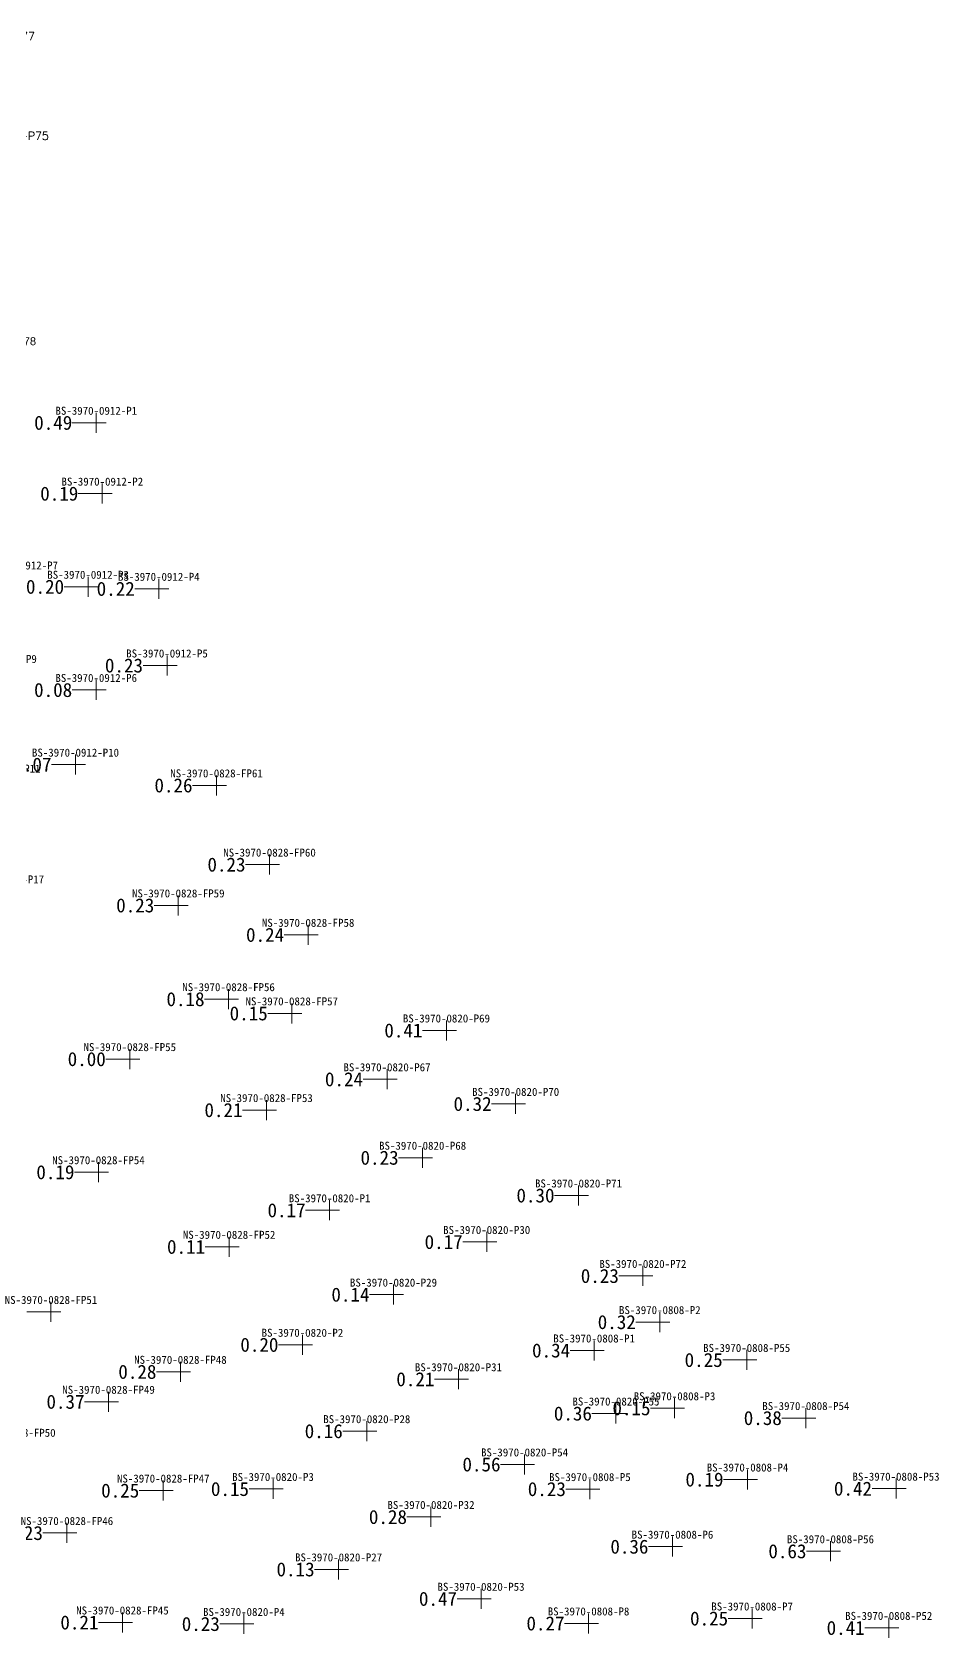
# Model space of a CAD drawing. Header units: inches. Extents: x 469759 to 470079, y 4349683 to 4349873.
# Drawn here: x 470005.6 to 470050.9, y 4349762.3 to 4349842.6 of the extents above; entities that cross this region are included whole.
import ezdxf
from ezdxf.enums import TextEntityAlignment as Align

# ---------------------------------------------------------------- set-up
doc = ezdxf.new("R2010")
doc.units = ezdxf.units.IN
doc.header["$MEASUREMENT"] = 0
for name, color, linetype, lineweight in [('孔口文字', 7, 'Continuous', 0), ('点', 7, 'Continuous', 0), ('线条', 7, 'Continuous', 0), ('钻孔', 7, 'Continuous', 0)]:
    doc.layers.add(name, color=color, linetype=linetype, lineweight=lineweight)
doc.styles.add('3dmine_textStyle_1', font='txt.shx', dxfattribs={"height": 1, "bigfont": 'gbcbig.shx'})
doc.styles.add('3dmine_textStyle_2', font='arial.ttf', dxfattribs={"height": 1})
doc.styles.add('3dmine_textStyle_3', font='SimSun.ttf', dxfattribs={"height": 1})
doc.styles.add('3dmine_textStyle_4', font='simsunb.ttf', dxfattribs={"height": 1})

msp = doc.modelspace()

# ---------------------------------------------------------------- hatches: boundary and pattern name
at = {"layer": '钻孔', "linetype": 'Continuous', "lineweight": 0, "true_color": 0x808080, "extrusion": (0, 1, 0)}
for points in [[(-470009.814, 3960.099), (-470008.814, 3960.099), (-470008.814, 3968.099), (-470009.814, 3968.099)], [(-470010.115, 3959.827), (-470009.115, 3959.827), (-470009.115, 3968.827), (-470010.115, 3968.827)], [(-470005.86, 3960.343), (-470004.86, 3960.343), (-470004.86, 3969.343), (-470005.86, 3969.343)], [(-470009.404, 3960.321), (-470008.404, 3960.321), (-470008.404, 3969.321), (-470009.404, 3969.321)], [(-470012.938, 3960.183), (-470011.938, 3960.183), (-470011.938, 3969.183), (-470012.938, 3969.183)], [(-470013.35, 3959.715), (-470012.35, 3959.715), (-470012.35, 3969.715), (-470013.35, 3969.715)], [(-470009.809, 3960.155), (-470008.809, 3960.155), (-470008.809, 3970.155), (-470009.809, 3970.155)], [(-470008.774, 3959.851), (-470007.774, 3959.851), (-470007.774, 3970.851), (-470008.774, 3970.851)], [(-470015.826, 3959.617), (-470014.826, 3959.617), (-470014.826, 3970.617), (-470015.826, 3970.617)], [(-470018.475, 3959.933), (-470017.475, 3959.933), (-470017.475, 3970.933), (-470018.475, 3970.933)], [(-470013.913, 3959.977), (-470012.913, 3959.977), (-470012.913, 3970.977), (-470013.913, 3970.977)], [(-470020.405, 3959.727), (-470019.405, 3959.727), (-470019.405, 3970.727), (-470020.405, 3970.727)], [(-470016.427, 3960.114), (-470015.427, 3960.114), (-470015.427, 3971.114), (-470016.427, 3971.114)], [(-470019.586, 3960.025), (-470018.586, 3960.025), (-470018.586, 3971.025), (-470019.586, 3971.025)], [(-470027.32, 3960.258), (-470026.32, 3960.258), (-470026.32, 3967.258), (-470027.32, 3967.258)], [(-470011.488, 3960.24), (-470010.488, 3960.24), (-470010.488, 3971.24), (-470011.488, 3971.24)], [(-470024.349, 3959.725), (-470023.349, 3959.725), (-470023.349, 3967.725), (-470024.349, 3967.725)], [(-470018.325, 3960.186), (-470017.325, 3960.186), (-470017.325, 3971.186), (-470018.325, 3971.186)], [(-470030.779, 3960.053), (-470029.779, 3960.053), (-470029.779, 3967.053), (-470030.779, 3967.053)], [(-470026.128, 3959.736), (-470025.128, 3959.736), (-470025.128, 3967.736), (-470026.128, 3967.736)], [(-470009.922, 3960.395), (-470008.922, 3960.395), (-470008.922, 3971.395), (-470009.922, 3971.395)], [(-470033.924, 3959.991), (-470032.924, 3959.991), (-470032.924, 3965.991), (-470033.924, 3965.991)], [(-470021.479, 3959.895), (-470020.479, 3959.895), (-470020.479, 3968.895), (-470021.479, 3968.895)], [(-470016.454, 3960.246), (-470015.454, 3960.246), (-470015.454, 3971.246), (-470016.454, 3971.246)], [(-470029.332, 3960.313), (-470028.332, 3960.313), (-470028.332, 3967.313), (-470029.332, 3967.313)], [(-470037.14, 3960.094), (-470036.14, 3960.094), (-470036.14, 3966.094), (-470037.14, 3966.094)], [(-470024.672, 3959.977), (-470023.672, 3959.977), (-470023.672, 3968.977), (-470024.672, 3968.977)], [(-470007.548, 3959.546), (-470006.548, 3959.546), (-470006.548, 3971.546), (-470007.548, 3971.546)], [(-470037.987, 3959.519), (-470036.987, 3959.519), (-470036.987, 3971.519), (-470037.987, 3971.519)], [(-470020.12, 3959.774), (-470019.12, 3959.774), (-470019.12, 3969.774), (-470020.12, 3969.774)], [(-470034.704, 3959.531), (-470033.704, 3959.531), (-470033.704, 3971.531), (-470034.704, 3971.531)], [(-470042.331, 3959.508), (-470041.331, 3959.508), (-470041.331, 3971.508), (-470042.331, 3971.508)], [(-470014.02, 3959.775), (-470013.02, 3959.775), (-470013.02, 3971.775), (-470014.02, 3971.775)], [(-470027.919, 3959.937), (-470026.919, 3959.937), (-470026.919, 3969.937), (-470027.919, 3969.937)], [(-470010.427, 3959.605), (-470009.427, 3959.605), (-470009.427, 3971.605), (-470010.427, 3971.605)], [(-470035.794, 3959.708), (-470034.794, 3959.708), (-470034.794, 3969.708), (-470035.794, 3969.708)], [(-470038.723, 3960.449), (-470037.723, 3960.449), (-470037.723, 3971.449), (-470038.723, 3971.449)], [(-470023.338, 3959.959), (-470022.338, 3959.959), (-470022.338, 3969.959), (-470023.338, 3969.959)], [(-470045.288, 3960.297), (-470044.288, 3960.297), (-470044.288, 3971.297), (-470045.288, 3971.297)], [(-470042.372, 3960.423), (-470041.372, 3960.423), (-470041.372, 3971.423), (-470042.372, 3971.423)], [(-470013.162, 3959.604), (-470012.162, 3959.604), (-470012.162, 3971.604), (-470013.162, 3971.604)], [(-470018.649, 3959.865), (-470017.649, 3959.865), (-470017.649, 3969.865), (-470018.649, 3969.865)], [(-470034.491, 3959.711), (-470033.491, 3959.711), (-470033.491, 3971.711), (-470034.491, 3971.711)], [(-470049.797, 3959.857), (-470048.797, 3959.857), (-470048.797, 3970.857), (-470049.797, 3970.857)], [(-470026.547, 3959.659), (-470025.547, 3959.659), (-470025.547, 3969.659), (-470026.547, 3969.659)], [(-470008.345, 3959.56), (-470007.345, 3959.56), (-470007.345, 3971.56), (-470008.345, 3971.56)], [(-470038.62, 3960.474), (-470037.62, 3960.474), (-470037.62, 3971.474), (-470038.62, 3971.474)], [(-470021.928, 3959.77), (-470020.928, 3959.77), (-470020.928, 3969.77), (-470021.928, 3969.77)], [(-470029.049, 3960.23), (-470028.049, 3960.23), (-470028.049, 3969.23), (-470029.049, 3969.23)], [(-470011.122, 3960.412), (-470010.122, 3960.412), (-470010.122, 3971.412), (-470011.122, 3971.412)], [(-470017.191, 3959.748), (-470016.191, 3959.748), (-470016.191, 3969.748), (-470017.191, 3969.748)], [(-470034.424, 3960.458), (-470033.424, 3960.458), (-470033.424, 3971.458), (-470034.424, 3971.458)], [(-470042.603, 3960.4), (-470041.603, 3960.4), (-470041.603, 3971.4), (-470042.603, 3971.4)], [(-470049.432, 3959.915), (-470048.432, 3959.915), (-470048.432, 3970.915), (-470049.432, 3970.915)]]:
    msp.add_hatch(color=8, dxfattribs=at).paths.add_polyline_path(points, flags=0)
at = {"layer": '钻孔', "linetype": 'Continuous', "lineweight": 0, "true_color": 0x00ffff, "extrusion": (0, 1, 0)}
for points in [[(-470031.225, 3959.905), (-470030.225, 3959.905), (-470030.225, 3969.905), (-470031.225, 3969.905)], [(-470046.519, 3959.51), (-470045.519, 3959.51), (-470045.519, 3971.51), (-470046.519, 3971.51)]]:
    msp.add_hatch(color=4, dxfattribs=at).paths.add_polyline_path(points, flags=0)

# ---------------------------------------------------------------- linework, layer by layer
at = {"layer": '点', "color": 138, "linetype": 'Continuous', "lineweight": 0, "true_color": 0x004c4c}
for points, elevation in [([(470008.814, 4349822.557), (470008.814, 4349823.557)], 3968.099), ([(470009.314, 4349823.057), (470008.314, 4349823.057)], 3968.099), ([(470009.115, 4349819.015), (470009.115, 4349820.015)], 3968.827), ([(470009.615, 4349819.515), (470008.615, 4349819.515)], 3968.827), ([(470008.404, 4349814.36), (470008.404, 4349815.36)], 3969.321), ([(470011.938, 4349814.257), (470011.938, 4349815.257)], 3969.183), ([(470008.904, 4349814.86), (470007.904, 4349814.86)], 3969.321), ([(470012.438, 4349814.757), (470011.438, 4349814.757)], 3969.183), ([(470012.35, 4349810.425), (470012.35, 4349811.425)], 3969.715), ([(470012.85, 4349810.925), (470011.85, 4349810.925)], 3969.715), ([(470009.309, 4349809.702), (470008.309, 4349809.702)], 3970.155), ([(470008.809, 4349809.202), (470008.809, 4349810.202)], 3970.155), ([(470007.774, 4349805.47), (470007.774, 4349806.47)], 3970.851), ([(470008.274, 4349805.97), (470007.274, 4349805.97)], 3970.851), ([(470015.326, 4349804.933), (470014.326, 4349804.933)], 3970.617), ([(470014.826, 4349804.433), (470014.826, 4349805.433)], 3970.617), ([(470017.975, 4349800.974), (470016.975, 4349800.974)], 3970.933), ([(470017.475, 4349800.474), (470017.475, 4349801.474)], 3970.933), ([(470012.913, 4349798.434), (470012.913, 4349799.434)], 3970.977), ([(470013.413, 4349798.934), (470012.413, 4349798.934)], 3970.977), ([(470019.405, 4349796.963), (470019.405, 4349797.963)], 3970.727), ([(470019.905, 4349797.463), (470018.905, 4349797.463)], 3970.727), ([(470015.427, 4349793.747), (470015.427, 4349794.747)], 3971.114), ([(470015.927, 4349794.247), (470014.927, 4349794.247)], 3971.114), ([(470019.086, 4349793.538), (470018.086, 4349793.538)], 3971.025), ([(470018.586, 4349793.038), (470018.586, 4349794.038)], 3971.025), ([(470026.82, 4349792.683), (470025.82, 4349792.683)], 3967.258), ([(470026.32, 4349792.183), (470026.32, 4349793.183)], 3967.258), ([(470010.988, 4349791.251), (470009.988, 4349791.251)], 3971.24), ([(470010.488, 4349790.751), (470010.488, 4349791.751)], 3971.24), ([(470023.349, 4349789.743), (470023.349, 4349790.743)], 3967.725), ([(470023.849, 4349790.243), (470022.849, 4349790.243)], 3967.725), ([(470029.779, 4349788.512), (470029.779, 4349789.512)], 3967.053), ([(470017.825, 4349788.704), (470016.825, 4349788.704)], 3971.186), ([(470017.325, 4349788.204), (470017.325, 4349789.204)], 3971.186), ([(470030.279, 4349789.012), (470029.279, 4349789.012)], 3967.053), ([(470025.628, 4349786.322), (470024.628, 4349786.322)], 3967.736), ([(470025.128, 4349785.822), (470025.128, 4349786.822)], 3967.736), ([(470009.422, 4349785.599), (470008.422, 4349785.599)], 3971.395), ([(470008.922, 4349785.099), (470008.922, 4349786.099)], 3971.395), ([(470032.924, 4349783.935), (470032.924, 4349784.935)], 3965.991), ([(470020.479, 4349783.195), (470020.479, 4349784.195)], 3968.895), ([(470033.424, 4349784.435), (470032.424, 4349784.435)], 3965.991), ([(470020.979, 4349783.695), (470019.979, 4349783.695)], 3968.895), ([(470015.454, 4349781.369), (470015.454, 4349782.369)], 3971.246), ([(470028.332, 4349781.611), (470028.332, 4349782.611)], 3967.313), ([(470015.954, 4349781.869), (470014.954, 4349781.869)], 3971.246), ([(470028.832, 4349782.111), (470027.832, 4349782.111)], 3967.313), ([(470036.14, 4349779.914), (470036.14, 4349780.914)], 3966.094), ([(470023.672, 4349778.98), (470023.672, 4349779.98)], 3968.977), ([(470036.64, 4349780.414), (470035.64, 4349780.414)], 3966.094), ([(470006.548, 4349778.113), (470006.548, 4349779.113)], 3971.546), ([(470024.172, 4349779.48), (470023.172, 4349779.48)], 3968.977), ([(470007.048, 4349778.613), (470006.048, 4349778.613)], 3971.546), ([(470036.987, 4349777.606), (470036.987, 4349778.606)], 3971.519), ([(470019.12, 4349776.473), (470019.12, 4349777.473)], 3969.774), ([(470037.487, 4349778.106), (470036.487, 4349778.106)], 3971.519), ([(470019.62, 4349776.973), (470018.62, 4349776.973)], 3969.774), ([(470034.204, 4349776.688), (470033.204, 4349776.688)], 3971.531), ([(470033.704, 4349776.188), (470033.704, 4349777.188)], 3971.531), ([(470041.331, 4349775.714), (470041.331, 4349776.714)], 3971.508), ([(470013.02, 4349775.121), (470013.02, 4349776.121)], 3971.775), ([(470041.831, 4349776.214), (470040.831, 4349776.214)], 3971.508), ([(470013.52, 4349775.621), (470012.52, 4349775.621)], 3971.775), ([(470027.419, 4349775.25), (470026.419, 4349775.25)], 3969.937), ([(470026.919, 4349774.75), (470026.919, 4349775.75)], 3969.937), ([(470009.427, 4349773.624), (470009.427, 4349774.624)], 3971.605), ([(470037.723, 4349773.3), (470037.723, 4349774.3)], 3971.449), ([(470009.927, 4349774.124), (470008.927, 4349774.124)], 3971.605), ([(470035.294, 4349773.537), (470034.294, 4349773.537)], 3969.708), ([(470034.794, 4349773.037), (470034.794, 4349774.037)], 3969.708), ([(470038.223, 4349773.8), (470037.223, 4349773.8)], 3971.449), ([(470044.288, 4349772.811), (470044.288, 4349773.811)], 3971.297), ([(470022.838, 4349772.655), (470021.838, 4349772.655)], 3969.959), ([(470022.338, 4349772.155), (470022.338, 4349773.155)], 3969.959), ([(470044.788, 4349773.311), (470043.788, 4349773.311)], 3971.297), ([(470030.225, 4349770.493), (470030.225, 4349771.493)], 3969.905), ([(470017.649, 4349769.265), (470017.649, 4349770.265)], 3969.865), ([(470030.725, 4349770.993), (470029.725, 4349770.993)], 3969.905), ([(470033.491, 4349769.259), (470033.491, 4349770.259)], 3971.711), ([(470041.872, 4349770.238), (470040.872, 4349770.238)], 3971.423), ([(470041.372, 4349769.738), (470041.372, 4349770.738)], 3971.423), ([(470048.797, 4349769.282), (470048.797, 4349770.282)], 3970.857), ([(470012.662, 4349769.686), (470011.662, 4349769.686)], 3971.604), ([(470012.162, 4349769.186), (470012.162, 4349770.186)], 3971.604), ([(470018.149, 4349769.765), (470017.149, 4349769.765)], 3969.865), ([(470033.991, 4349769.759), (470032.991, 4349769.759)], 3971.711), ([(470049.297, 4349769.782), (470048.297, 4349769.782)], 3970.857), ([(470025.547, 4349767.866), (470025.547, 4349768.866)], 3969.659), ([(470007.345, 4349767.065), (470007.345, 4349768.065)], 3971.56), ([(470026.047, 4349768.366), (470025.047, 4349768.366)], 3969.659), ([(470007.845, 4349767.565), (470006.845, 4349767.565)], 3971.56), ([(470037.62, 4349766.383), (470037.62, 4349767.383)], 3971.474), ([(470045.519, 4349766.153), (470045.519, 4349767.153)], 3971.51), ([(470020.928, 4349765.247), (470020.928, 4349766.247)], 3969.77), ([(470038.12, 4349766.883), (470037.12, 4349766.883)], 3971.474), ([(470046.019, 4349766.653), (470045.019, 4349766.653)], 3971.51), ([(470021.428, 4349765.747), (470020.428, 4349765.747)], 3969.77), ([(470028.049, 4349763.777), (470028.049, 4349764.777)], 3969.23), ([(470028.549, 4349764.277), (470027.549, 4349764.277)], 3969.23), ([(470041.603, 4349762.792), (470041.603, 4349763.792)], 3971.4), ([(470010.622, 4349763.093), (470009.622, 4349763.093)], 3971.412), ([(470010.122, 4349762.593), (470010.122, 4349763.593)], 3971.412), ([(470016.691, 4349763.019), (470015.691, 4349763.019)], 3969.748), ([(470016.191, 4349762.519), (470016.191, 4349763.519)], 3969.748), ([(470033.924, 4349763.046), (470032.924, 4349763.046)], 3971.458), ([(470033.424, 4349762.546), (470033.424, 4349763.546)], 3971.458), ([(470042.103, 4349763.292), (470041.103, 4349763.292)], 3971.4), ([(470048.432, 4349762.322), (470048.432, 4349763.322)], 3970.915), ([(470048.932, 4349762.822), (470047.932, 4349762.822)], 3970.915)]:
    msp.add_lwpolyline(points, dxfattribs=dict(at, elevation=elevation))
at = {"layer": '线条', "color": 138, "linetype": 'Continuous', "lineweight": 0, "true_color": 0x004c4c}
for points, elevation in [([(470008.814, 4349823.057), (470008.814, 4349823.057), (470008.814, 4349823.057)], 3968.099), ([(470009.115, 4349819.515), (470009.115, 4349819.515), (470009.115, 4349819.515)], 3968.827), ([(470008.404, 4349814.86), (470008.404, 4349814.86), (470008.404, 4349814.86)], 3969.321), ([(470011.938, 4349814.757), (470011.938, 4349814.757), (470011.938, 4349814.757)], 3969.183), ([(470012.35, 4349810.925), (470012.35, 4349810.925), (470012.35, 4349810.925)], 3969.715), ([(470008.809, 4349809.702), (470008.809, 4349809.702), (470008.809, 4349809.702)], 3970.155), ([(470007.774, 4349805.97), (470007.774, 4349805.97), (470007.774, 4349805.97)], 3970.851), ([(470014.826, 4349804.933), (470014.826, 4349804.933), (470014.826, 4349804.933)], 3970.617), ([(470017.475, 4349800.974), (470017.475, 4349800.974), (470017.475, 4349800.974)], 3970.933), ([(470012.913, 4349798.934), (470012.913, 4349798.934), (470012.913, 4349798.934)], 3970.977), ([(470019.405, 4349797.463), (470019.405, 4349797.463), (470019.405, 4349797.463)], 3970.727), ([(470015.427, 4349794.247), (470015.427, 4349794.247), (470015.427, 4349794.247)], 3971.114), ([(470018.586, 4349793.538), (470018.586, 4349793.538), (470018.586, 4349793.538)], 3971.025), ([(470026.32, 4349792.683), (470026.32, 4349792.683), (470026.32, 4349792.683)], 3967.258), ([(470010.488, 4349791.251), (470010.488, 4349791.251), (470010.488, 4349791.251)], 3971.24), ([(470023.349, 4349790.243), (470023.349, 4349790.243), (470023.349, 4349790.243)], 3967.725), ([(470017.325, 4349788.704), (470017.325, 4349788.704), (470017.325, 4349788.704)], 3971.186), ([(470029.779, 4349789.012), (470029.779, 4349789.012), (470029.779, 4349789.012)], 3967.053), ([(470025.128, 4349786.322), (470025.128, 4349786.322), (470025.128, 4349786.322)], 3967.736), ([(470008.922, 4349785.599), (470008.922, 4349785.599), (470008.922, 4349785.599)], 3971.395), ([(470032.924, 4349784.435), (470032.924, 4349784.435), (470032.924, 4349784.435)], 3965.991), ([(470020.479, 4349783.695), (470020.479, 4349783.695), (470020.479, 4349783.695)], 3968.895), ([(470015.454, 4349781.869), (470015.454, 4349781.869), (470015.454, 4349781.869)], 3971.246), ([(470028.332, 4349782.111), (470028.332, 4349782.111), (470028.332, 4349782.111)], 3967.313), ([(470036.14, 4349780.414), (470036.14, 4349780.414), (470036.14, 4349780.414)], 3966.094), ([(470023.672, 4349779.48), (470023.672, 4349779.48), (470023.672, 4349779.48)], 3968.977), ([(470006.548, 4349778.613), (470006.548, 4349778.613), (470006.548, 4349778.613)], 3971.546), ([(470036.987, 4349778.106), (470036.987, 4349778.106), (470036.987, 4349778.106)], 3971.519), ([(470019.12, 4349776.973), (470019.12, 4349776.973), (470019.12, 4349776.973)], 3969.774), ([(470033.704, 4349776.688), (470033.704, 4349776.688), (470033.704, 4349776.688)], 3971.531), ([(470041.331, 4349776.214), (470041.331, 4349776.214), (470041.331, 4349776.214)], 3971.508), ([(470013.02, 4349775.621), (470013.02, 4349775.621), (470013.02, 4349775.621)], 3971.775), ([(470026.919, 4349775.25), (470026.919, 4349775.25), (470026.919, 4349775.25)], 3969.937), ([(470009.427, 4349774.124), (470009.427, 4349774.124), (470009.427, 4349774.124)], 3971.605), ([(470034.794, 4349773.537), (470034.794, 4349773.537), (470034.794, 4349773.537)], 3969.708), ([(470037.723, 4349773.8), (470037.723, 4349773.8), (470037.723, 4349773.8)], 3971.449), ([(470022.338, 4349772.655), (470022.338, 4349772.655), (470022.338, 4349772.655)], 3969.959), ([(470044.288, 4349773.311), (470044.288, 4349773.311), (470044.288, 4349773.311)], 3971.297), ([(470030.225, 4349770.993), (470030.225, 4349770.993), (470030.225, 4349770.993)], 3969.905), ([(470041.372, 4349770.238), (470041.372, 4349770.238), (470041.372, 4349770.238)], 3971.423), ([(470012.162, 4349769.686), (470012.162, 4349769.686), (470012.162, 4349769.686)], 3971.604), ([(470017.649, 4349769.765), (470017.649, 4349769.765), (470017.649, 4349769.765)], 3969.865), ([(470033.491, 4349769.759), (470033.491, 4349769.759), (470033.491, 4349769.759)], 3971.711), ([(470048.797, 4349769.782), (470048.797, 4349769.782), (470048.797, 4349769.782)], 3970.857), ([(470025.547, 4349768.366), (470025.547, 4349768.366), (470025.547, 4349768.366)], 3969.659), ([(470007.345, 4349767.565), (470007.345, 4349767.565), (470007.345, 4349767.565)], 3971.56), ([(470037.62, 4349766.883), (470037.62, 4349766.883), (470037.62, 4349766.883)], 3971.474), ([(470045.519, 4349766.653), (470045.519, 4349766.653), (470045.519, 4349766.653)], 3971.51), ([(470020.928, 4349765.747), (470020.928, 4349765.747), (470020.928, 4349765.747)], 3969.77), ([(470028.049, 4349764.277), (470028.049, 4349764.277), (470028.049, 4349764.277)], 3969.23), ([(470010.122, 4349763.093), (470010.122, 4349763.093), (470010.122, 4349763.093)], 3971.412), ([(470016.191, 4349763.019), (470016.191, 4349763.019), (470016.191, 4349763.019)], 3969.748), ([(470033.424, 4349763.046), (470033.424, 4349763.046), (470033.424, 4349763.046)], 3971.458), ([(470041.603, 4349763.292), (470041.603, 4349763.292), (470041.603, 4349763.292)], 3971.4), ([(470048.432, 4349762.822), (470048.432, 4349762.822), (470048.432, 4349762.822)], 3970.915)]:
    msp.add_lwpolyline(points, dxfattribs=dict(at, elevation=elevation))
at = {"layer": '钻孔', "color": 8, "linetype": 'Continuous', "lineweight": 0, "true_color": 0x808080}
for points, elevation in [([(470008.814, 4349823.057), (470007.614, 4349823.057)], 3968.099), ([(470008.814, 4349823.057), (470007.614, 4349823.057)], 3960.099), ([(470009.115, 4349819.515), (470007.915, 4349819.515)], 3968.827), ([(470009.115, 4349819.515), (470007.915, 4349819.515)], 3959.827), ([(470008.404, 4349814.86), (470007.204, 4349814.86)], 3969.321), ([(470008.404, 4349814.86), (470007.204, 4349814.86)], 3960.321), ([(470011.938, 4349814.757), (470010.738, 4349814.757)], 3969.183), ([(470011.938, 4349814.757), (470010.738, 4349814.757)], 3960.183), ([(470012.35, 4349810.925), (470011.15, 4349810.925)], 3969.715), ([(470012.35, 4349810.925), (470011.15, 4349810.925)], 3959.715), ([(470008.809, 4349809.702), (470007.609, 4349809.702)], 3970.155), ([(470008.809, 4349809.702), (470007.609, 4349809.702)], 3960.155), ([(470007.774, 4349805.97), (470006.574, 4349805.97)], 3970.851), ([(470007.774, 4349805.97), (470006.574, 4349805.97)], 3959.851), ([(470014.826, 4349804.933), (470013.626, 4349804.933)], 3970.617), ([(470014.826, 4349804.933), (470013.626, 4349804.933)], 3959.617), ([(470017.475, 4349800.974), (470016.275, 4349800.974)], 3970.933), ([(470017.475, 4349800.974), (470016.275, 4349800.974)], 3959.933), ([(470012.913, 4349798.934), (470011.713, 4349798.934)], 3970.977), ([(470012.913, 4349798.934), (470011.713, 4349798.934)], 3959.977), ([(470019.405, 4349797.463), (470018.205, 4349797.463)], 3970.727), ([(470019.405, 4349797.463), (470018.205, 4349797.463)], 3959.727), ([(470015.427, 4349794.247), (470014.227, 4349794.247)], 3971.114), ([(470015.427, 4349794.247), (470014.227, 4349794.247)], 3960.114), ([(470018.586, 4349793.538), (470017.386, 4349793.538)], 3971.025), ([(470018.586, 4349793.538), (470017.386, 4349793.538)], 3960.025), ([(470026.32, 4349792.683), (470025.12, 4349792.683)], 3967.258), ([(470026.32, 4349792.683), (470025.12, 4349792.683)], 3960.258), ([(470010.488, 4349791.251), (470009.288, 4349791.251)], 3971.24), ([(470010.488, 4349791.251), (470009.288, 4349791.251)], 3960.24), ([(470023.349, 4349790.243), (470022.149, 4349790.243)], 3967.725), ([(470023.349, 4349790.243), (470022.149, 4349790.243)], 3959.725), ([(470017.325, 4349788.704), (470016.125, 4349788.704)], 3971.186), ([(470017.325, 4349788.704), (470016.125, 4349788.704)], 3960.186), ([(470029.779, 4349789.012), (470028.579, 4349789.012)], 3967.053), ([(470029.779, 4349789.012), (470028.579, 4349789.012)], 3960.053), ([(470025.128, 4349786.322), (470023.928, 4349786.322)], 3967.736), ([(470025.128, 4349786.322), (470023.928, 4349786.322)], 3959.736), ([(470008.922, 4349785.599), (470007.722, 4349785.599)], 3971.395), ([(470008.922, 4349785.599), (470007.722, 4349785.599)], 3960.395), ([(470032.924, 4349784.435), (470031.724, 4349784.435)], 3965.991), ([(470032.924, 4349784.435), (470031.724, 4349784.435)], 3959.991), ([(470020.479, 4349783.695), (470019.279, 4349783.695)], 3968.895), ([(470020.479, 4349783.695), (470019.279, 4349783.695)], 3959.895), ([(470015.454, 4349781.869), (470014.254, 4349781.869)], 3971.246), ([(470015.454, 4349781.869), (470014.254, 4349781.869)], 3960.246), ([(470028.332, 4349782.111), (470027.132, 4349782.111)], 3967.313), ([(470028.332, 4349782.111), (470027.132, 4349782.111)], 3960.313), ([(470036.14, 4349780.414), (470034.94, 4349780.414)], 3966.094), ([(470036.14, 4349780.414), (470034.94, 4349780.414)], 3960.094), ([(470023.672, 4349779.48), (470022.472, 4349779.48)], 3968.977), ([(470023.672, 4349779.48), (470022.472, 4349779.48)], 3959.977), ([(470006.548, 4349778.613), (470005.348, 4349778.613)], 3971.546), ([(470006.548, 4349778.613), (470005.348, 4349778.613)], 3959.546), ([(470036.987, 4349778.106), (470035.787, 4349778.106)], 3971.519), ([(470036.987, 4349778.106), (470035.787, 4349778.106)], 3959.519), ([(470019.12, 4349776.973), (470017.92, 4349776.973)], 3969.774), ([(470019.12, 4349776.973), (470017.92, 4349776.973)], 3959.774), ([(470033.704, 4349776.688), (470032.504, 4349776.688)], 3971.531), ([(470033.704, 4349776.688), (470032.504, 4349776.688)], 3959.531), ([(470041.331, 4349776.214), (470040.131, 4349776.214)], 3971.508), ([(470041.331, 4349776.214), (470040.131, 4349776.214)], 3959.508), ([(470013.02, 4349775.621), (470011.82, 4349775.621)], 3971.775), ([(470013.02, 4349775.621), (470011.82, 4349775.621)], 3959.775), ([(470026.919, 4349775.25), (470025.719, 4349775.25)], 3969.937), ([(470026.919, 4349775.25), (470025.719, 4349775.25)], 3959.937), ([(470009.427, 4349774.124), (470008.227, 4349774.124)], 3971.605), ([(470009.427, 4349774.124), (470008.227, 4349774.124)], 3959.605), ([(470034.794, 4349773.537), (470033.594, 4349773.537)], 3969.708), ([(470034.794, 4349773.537), (470033.594, 4349773.537)], 3959.708), ([(470037.723, 4349773.8), (470036.523, 4349773.8)], 3971.449), ([(470037.723, 4349773.8), (470036.523, 4349773.8)], 3960.449), ([(470022.338, 4349772.655), (470021.138, 4349772.655)], 3969.959), ([(470022.338, 4349772.655), (470021.138, 4349772.655)], 3959.959), ([(470044.288, 4349773.311), (470043.088, 4349773.311)], 3971.297), ([(470044.288, 4349773.311), (470043.088, 4349773.311)], 3960.297), ([(470041.372, 4349770.238), (470040.172, 4349770.238)], 3971.423), ([(470041.372, 4349770.238), (470040.172, 4349770.238)], 3960.423), ([(470012.162, 4349769.686), (470010.962, 4349769.686)], 3971.604), ([(470012.162, 4349769.686), (470010.962, 4349769.686)], 3959.604), ([(470017.649, 4349769.765), (470016.449, 4349769.765)], 3969.865), ([(470017.649, 4349769.765), (470016.449, 4349769.765)], 3959.865), ([(470033.491, 4349769.759), (470032.291, 4349769.759)], 3971.711), ([(470033.491, 4349769.759), (470032.291, 4349769.759)], 3959.711), ([(470048.797, 4349769.782), (470047.597, 4349769.782)], 3970.857), ([(470048.797, 4349769.782), (470047.597, 4349769.782)], 3959.857), ([(470025.547, 4349768.366), (470024.347, 4349768.366)], 3969.659), ([(470025.547, 4349768.366), (470024.347, 4349768.366)], 3959.659), ([(470007.345, 4349767.565), (470006.145, 4349767.565)], 3971.56), ([(470007.345, 4349767.565), (470006.145, 4349767.565)], 3959.56), ([(470037.62, 4349766.883), (470036.42, 4349766.883)], 3971.474), ([(470037.62, 4349766.883), (470036.42, 4349766.883)], 3960.474), ([(470020.928, 4349765.747), (470019.728, 4349765.747)], 3969.77), ([(470020.928, 4349765.747), (470019.728, 4349765.747)], 3959.77), ([(470028.049, 4349764.277), (470026.849, 4349764.277)], 3969.23), ([(470028.049, 4349764.277), (470026.849, 4349764.277)], 3960.23), ([(470010.122, 4349763.093), (470008.922, 4349763.093)], 3971.412), ([(470010.122, 4349763.093), (470008.922, 4349763.093)], 3960.412), ([(470016.191, 4349763.019), (470014.991, 4349763.019)], 3969.748), ([(470016.191, 4349763.019), (470014.991, 4349763.019)], 3959.748), ([(470033.424, 4349763.046), (470032.224, 4349763.046)], 3971.458), ([(470033.424, 4349763.046), (470032.224, 4349763.046)], 3960.458), ([(470041.603, 4349763.292), (470040.403, 4349763.292)], 3971.4), ([(470041.603, 4349763.292), (470040.403, 4349763.292)], 3960.4), ([(470048.432, 4349762.822), (470047.232, 4349762.822)], 3970.915), ([(470048.432, 4349762.822), (470047.232, 4349762.822)], 3959.915)]:
    msp.add_lwpolyline(points, dxfattribs=dict(at, elevation=elevation))
at = {"layer": '钻孔', "color": 4, "linetype": 'Continuous', "lineweight": 0, "true_color": 0x00ffff}
for points, elevation in [([(470030.225, 4349770.993), (470029.025, 4349770.993)], 3969.905), ([(470030.225, 4349770.993), (470029.025, 4349770.993)], 3959.905), ([(470045.519, 4349766.653), (470044.319, 4349766.653)], 3971.51), ([(470045.519, 4349766.653), (470044.319, 4349766.653)], 3959.51)]:
    msp.add_lwpolyline(points, dxfattribs=dict(at, elevation=elevation))

# ---------------------------------------------------------------- texts
at = {"layer": '孔口文字', "color": 138, "linetype": 'Continuous', "lineweight": 0, "true_color": 0x004c4c}
for s, style, p in [('BS-3970-0912-P1', '3dmine_textStyle_3', (470008.814, 4349823.457, 3968.099)), ('BS-3970-0912-P2', '3dmine_textStyle_3', (470009.115, 4349819.915, 3968.827)), ('BS-3970-0912-P7', '3dmine_textStyle_3', (470004.86, 4349815.725, 3969.343)), ('BS-3970-0912-P3', '3dmine_textStyle_3', (470008.404, 4349815.26, 3969.321)), ('BS-3970-0912-P4', '3dmine_textStyle_3', (470011.938, 4349815.157, 3969.183)), ('BS-3970-0912-P9', '3dmine_textStyle_3', (470003.8, 4349811.049, 3970.217)), ('BS-3970-0912-P5', '3dmine_textStyle_3', (470012.35, 4349811.325, 3969.715)), ('BS-3970-0912-P6', '3dmine_textStyle_3', (470008.809, 4349810.102, 3970.155)), ('BS-3970-0912-P10', '3dmine_textStyle_3', (470007.774, 4349806.37, 3970.851)), ('BS-3970-0912-P11', '3dmine_textStyle_3', (470003.848, 4349805.57, 3970.918)), ('NS-3970-0828-FP61', '3dmine_textStyle_3', (470014.826, 4349805.333, 3970.617)), ('NS-3970-0828-FP60', '3dmine_textStyle_3', (470017.475, 4349801.374, 3970.933)), ('BS-3970-0912-P17', '3dmine_textStyle_3', (470004.026, 4349800.035, 3971.131)), ('NS-3970-0828-FP59', '3dmine_textStyle_3', (470012.913, 4349799.334, 3970.977)), ('NS-3970-0828-FP58', '3dmine_textStyle_3', (470019.405, 4349797.863, 3970.727)), ('NS-3970-0828-FP56', '3dmine_textStyle_3', (470015.427, 4349794.647, 3971.114)), ('NS-3970-0828-FP57', '3dmine_textStyle_3', (470018.586, 4349793.938, 3971.025)), ('BS-3970-0820-P69', '3dmine_textStyle_4', (470026.32, 4349793.083, 3967.258)), ('NS-3970-0828-FP55', '3dmine_textStyle_3', (470010.488, 4349791.651, 3971.24)), ('BS-3970-0820-P67', '3dmine_textStyle_4', (470023.349, 4349790.643, 3967.725)), ('NS-3970-0828-FP53', '3dmine_textStyle_3', (470017.325, 4349789.104, 3971.186)), ('BS-3970-0820-P70', '3dmine_textStyle_4', (470029.779, 4349789.412, 3967.053)), ('BS-3970-0820-P68', '3dmine_textStyle_4', (470025.128, 4349786.722, 3967.736)), ('NS-3970-0828-FP54', '3dmine_textStyle_3', (470008.922, 4349785.999, 3971.395)), ('BS-3970-0820-P71', '3dmine_textStyle_4', (470032.924, 4349784.835, 3965.991)), ('BS-3970-0820-P1', '3dmine_textStyle_4', (470020.479, 4349784.095, 3968.895)), ('NS-3970-0828-FP52', '3dmine_textStyle_3', (470015.454, 4349782.269, 3971.246)), ('BS-3970-0820-P30', '3dmine_textStyle_4', (470028.332, 4349782.511, 3967.313)), ('BS-3970-0820-P72', '3dmine_textStyle_4', (470036.14, 4349780.814, 3966.094)), ('BS-3970-0820-P29', '3dmine_textStyle_4', (470023.672, 4349779.88, 3968.977)), ('NS-3970-0828-FP51', '3dmine_textStyle_3', (470006.548, 4349779.013, 3971.546)), ('BS-3970-0808-P2', '3dmine_textStyle_4', (470036.987, 4349778.506, 3971.519)), ('BS-3970-0820-P2', '3dmine_textStyle_4', (470019.12, 4349777.373, 3969.774)), ('BS-3970-0808-P1', '3dmine_textStyle_4', (470033.704, 4349777.088, 3971.531)), ('BS-3970-0808-P55', '3dmine_textStyle_4', (470041.331, 4349776.614, 3971.508)), ('NS-3970-0828-FP48', '3dmine_textStyle_3', (470013.02, 4349776.021, 3971.775)), ('BS-3970-0820-P31', '3dmine_textStyle_4', (470026.919, 4349775.65, 3969.937)), ('NS-3970-0828-FP49', '3dmine_textStyle_3', (470009.427, 4349774.524, 3971.605)), ('BS-3970-0820-P55', '3dmine_textStyle_4', (470034.794, 4349773.937, 3969.708)), ('BS-3970-0808-P3', '3dmine_textStyle_4', (470037.723, 4349774.2, 3971.449)), ('BS-3970-0820-P28', '3dmine_textStyle_4', (470022.338, 4349773.055, 3969.959)), ('BS-3970-0808-P54', '3dmine_textStyle_4', (470044.288, 4349773.711, 3971.297)), ('NS-3970-0828-FP50', '3dmine_textStyle_3', (470004.466, 4349772.374, 3971.302)), ('BS-3970-0820-P54', '3dmine_textStyle_4', (470030.225, 4349771.393, 3969.905)), ('BS-3970-0808-P4', '3dmine_textStyle_4', (470041.372, 4349770.638, 3971.423)), ('NS-3970-0828-FP47', '3dmine_textStyle_3', (470012.162, 4349770.086, 3971.604)), ('BS-3970-0820-P3', '3dmine_textStyle_4', (470017.649, 4349770.165, 3969.865)), ('BS-3970-0808-P5', '3dmine_textStyle_4', (470033.491, 4349770.159, 3971.711)), ('BS-3970-0808-P53', '3dmine_textStyle_4', (470048.797, 4349770.182, 3970.857)), ('BS-3970-0820-P32', '3dmine_textStyle_4', (470025.547, 4349768.766, 3969.659)), ('NS-3970-0828-FP46', '3dmine_textStyle_3', (470007.345, 4349767.965, 3971.56)), ('BS-3970-0808-P6', '3dmine_textStyle_4', (470037.62, 4349767.283, 3971.474)), ('BS-3970-0808-P56', '3dmine_textStyle_4', (470045.519, 4349767.053, 3971.51)), ('BS-3970-0820-P27', '3dmine_textStyle_4', (470020.928, 4349766.147, 3969.77)), ('BS-3970-0820-P53', '3dmine_textStyle_4', (470028.049, 4349764.677, 3969.23)), ('NS-3970-0828-FP45', '3dmine_textStyle_3', (470010.122, 4349763.493, 3971.412)), ('BS-3970-0820-P4', '3dmine_textStyle_4', (470016.191, 4349763.419, 3969.748)), ('BS-3970-0808-P8', '3dmine_textStyle_4', (470033.424, 4349763.446, 3971.458)), ('BS-3970-0808-P7', '3dmine_textStyle_4', (470041.603, 4349763.692, 3971.4)), ('BS-3970-0808-P52', '3dmine_textStyle_4', (470048.432, 4349763.222, 3970.915))]:
    msp.add_text(s, height=0.4, dxfattribs=dict(at, style=style)).set_placement(p, align=Align.CENTER)
at = {"layer": '钻孔', "color": 138, "linetype": 'Continuous', "lineweight": 0, "true_color": 0x004c4c}
for s, style, p in [('BS-3970-1002-P77', '3dmine_textStyle_1', (470002.829, 4349842.182, 3965.447)), ('BS-3970-1002-P75', '3dmine_textStyle_1', (470003.523, 4349837.193, 3966.099)), ('BS-3970-1002-P78', '3dmine_textStyle_2', (470003.413, 4349826.932, 3967.319))]:
    msp.add_text(s, height=0.4, dxfattribs=dict(at, style=style)).set_placement(p, align=Align.CENTER)
at = {"layer": '钻孔', "color": 8, "linetype": 'Continuous', "lineweight": 0, "true_color": 0x808080}
for s, style, p in [('0.49', '3dmine_textStyle_3', (470007.614, 4349823.057, 3968.099)), ('0.19', '3dmine_textStyle_3', (470007.915, 4349819.515, 3968.827)), ('0.20', '3dmine_textStyle_3', (470007.204, 4349814.86, 3969.321)), ('0.22', '3dmine_textStyle_3', (470010.738, 4349814.757, 3969.183)), ('0.23', '3dmine_textStyle_3', (470011.15, 4349810.925, 3969.715)), ('0.08', '3dmine_textStyle_3', (470007.609, 4349809.702, 3970.155)), ('0.07', '3dmine_textStyle_3', (470006.574, 4349805.97, 3970.851)), ('0.26', '3dmine_textStyle_3', (470013.626, 4349804.933, 3970.617)), ('0.23', '3dmine_textStyle_3', (470016.275, 4349800.974, 3970.933)), ('0.23', '3dmine_textStyle_3', (470011.713, 4349798.934, 3970.977)), ('0.24', '3dmine_textStyle_3', (470018.205, 4349797.463, 3970.727)), ('0.18', '3dmine_textStyle_3', (470014.227, 4349794.247, 3971.114)), ('0.15', '3dmine_textStyle_3', (470017.386, 4349793.538, 3971.025)), ('0.41', '3dmine_textStyle_4', (470025.12, 4349792.683, 3967.258)), ('0.00', '3dmine_textStyle_3', (470009.288, 4349791.251, 3971.24)), ('0.24', '3dmine_textStyle_4', (470022.149, 4349790.243, 3967.725)), ('0.21', '3dmine_textStyle_3', (470016.125, 4349788.704, 3971.186)), ('0.32', '3dmine_textStyle_4', (470028.579, 4349789.012, 3967.053)), ('0.23', '3dmine_textStyle_4', (470023.928, 4349786.322, 3967.736)), ('0.19', '3dmine_textStyle_3', (470007.722, 4349785.599, 3971.395)), ('0.30', '3dmine_textStyle_4', (470031.724, 4349784.435, 3965.991)), ('0.17', '3dmine_textStyle_4', (470019.279, 4349783.695, 3968.895)), ('0.17', '3dmine_textStyle_4', (470027.132, 4349782.111, 3967.313)), ('0.11', '3dmine_textStyle_3', (470014.254, 4349781.869, 3971.246)), ('0.23', '3dmine_textStyle_4', (470034.94, 4349780.414, 3966.094)), ('0.14', '3dmine_textStyle_4', (470022.472, 4349779.48, 3968.977)), ('0.32', '3dmine_textStyle_4', (470035.787, 4349778.106, 3971.519)), ('0.20', '3dmine_textStyle_4', (470017.92, 4349776.973, 3969.774)), ('0.34', '3dmine_textStyle_4', (470032.504, 4349776.688, 3971.531)), ('0.28', '3dmine_textStyle_3', (470011.82, 4349775.621, 3971.775)), ('0.25', '3dmine_textStyle_4', (470040.131, 4349776.214, 3971.508)), ('0.21', '3dmine_textStyle_4', (470025.719, 4349775.25, 3969.937)), ('0.37', '3dmine_textStyle_3', (470008.227, 4349774.124, 3971.605)), ('0.36', '3dmine_textStyle_4', (470033.594, 4349773.537, 3969.708)), ('0.15', '3dmine_textStyle_4', (470036.523, 4349773.8, 3971.449)), ('0.38', '3dmine_textStyle_4', (470043.088, 4349773.311, 3971.297)), ('0.16', '3dmine_textStyle_4', (470021.138, 4349772.655, 3969.959)), ('0.19', '3dmine_textStyle_4', (470040.172, 4349770.238, 3971.423)), ('0.25', '3dmine_textStyle_3', (470010.962, 4349769.686, 3971.604)), ('0.15', '3dmine_textStyle_4', (470016.449, 4349769.765, 3969.865)), ('0.23', '3dmine_textStyle_4', (470032.291, 4349769.759, 3971.711)), ('0.42', '3dmine_textStyle_4', (470047.597, 4349769.782, 3970.857)), ('0.28', '3dmine_textStyle_4', (470024.347, 4349768.366, 3969.659)), ('0.23', '3dmine_textStyle_3', (470006.145, 4349767.565, 3971.56)), ('0.36', '3dmine_textStyle_4', (470036.42, 4349766.883, 3971.474)), ('0.13', '3dmine_textStyle_4', (470019.728, 4349765.747, 3969.77)), ('0.47', '3dmine_textStyle_4', (470026.849, 4349764.277, 3969.23)), ('0.21', '3dmine_textStyle_3', (470008.922, 4349763.093, 3971.412)), ('0.23', '3dmine_textStyle_4', (470014.991, 4349763.019, 3969.748)), ('0.27', '3dmine_textStyle_4', (470032.224, 4349763.046, 3971.458)), ('0.25', '3dmine_textStyle_4', (470040.403, 4349763.292, 3971.4)), ('0.41', '3dmine_textStyle_4', (470047.232, 4349762.822, 3970.915))]:
    msp.add_text(s, height=0.7, dxfattribs=dict(at, style=style)).set_placement(p, align=Align.MIDDLE_RIGHT)
at = {"layer": '钻孔', "color": 4, "linetype": 'Continuous', "lineweight": 0, "true_color": 0x00ffff, "style": '3dmine_textStyle_4'}
for s, p in [('0.56', (470029.025, 4349770.993, 3969.905)), ('0.63', (470044.319, 4349766.653, 3971.51))]:
    msp.add_text(s, height=0.7, dxfattribs=at).set_placement(p, align=Align.MIDDLE_RIGHT)

doc.saveas('drawing.dxf')
